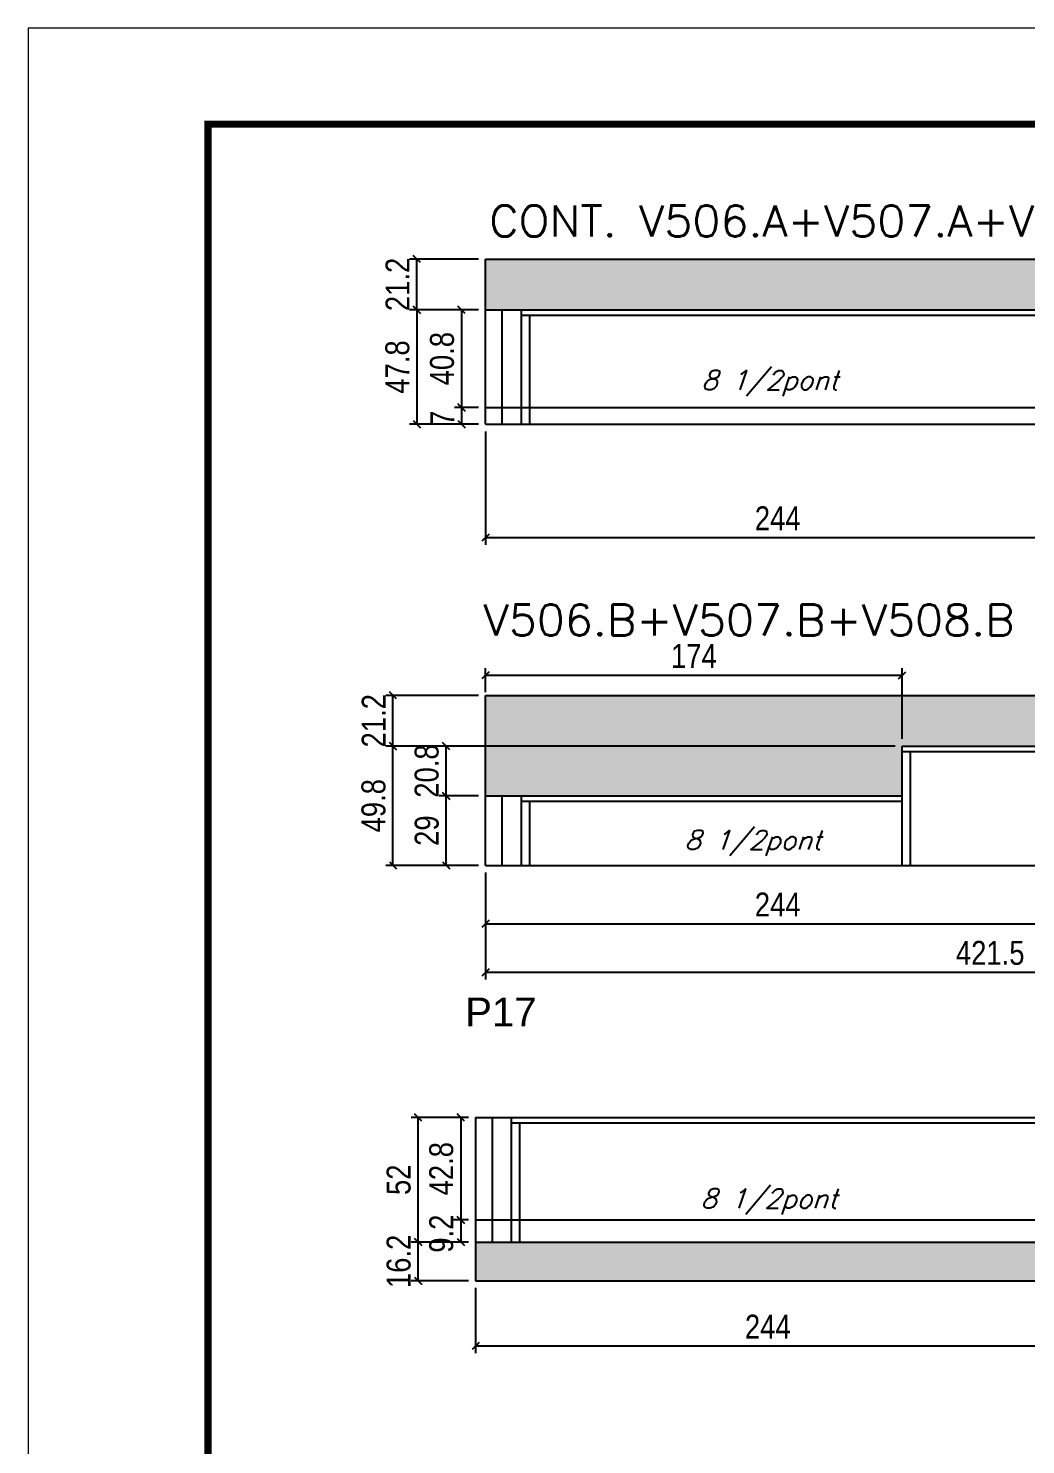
# Model space of a CAD drawing. Extents: x -21493 to -15213, y -12134 to 11887.
# Drawn here: x -18310 to -17893, y 7850 to 8442 of the extents above; entities that cross this region are included whole.
import ezdxf

# ---------------------------------------------------------------- set-up
doc = ezdxf.new("R2010")
doc.units = 0
doc.linetypes.add('DASHED', pattern=[0.75, 0.5, -0.25])
for name, color, linetype in [('5', 5, 'Continuous'), ('COTA', 241, 'Continuous'), ('Painéis', 200, 'Continuous'), ('SARR_2.2x7', 40, 'Continuous'), ('SARR_3.5x7', 81, 'Continuous'), ('texto', 7, 'Continuous')]:
    doc.layers.add(name, color=color, linetype=linetype)
for name, color, linetype, lineweight in [('Folhas', 255, 'Continuous', 9), ('SARRAFO DE PRESSAO', 251, 'DASHED', 9), ('Texto Seção', 7, 'Continuous', 15)]:
    doc.layers.add(name, color=color, linetype=linetype, lineweight=lineweight)
doc.styles.add('COTA TECNICA', font='techl___.ttf', dxfattribs={"height": 10})
doc.styles.add('REGUA-120', font='ROMANS.shx', dxfattribs={"height": 15})
doc.styles.add('Romans', font='romans.shx')
doc.styles.get("Standard").update_dxf_attribs({"font": 'arial.ttf'})
doc.dimstyles.new('PAINEL', dxfattribs={"dimtxt": 10, "dimasz": 3, "dimexe": 3, "dimexo": 3, "dimgap": 3, "dimtad": 1, "dimdec": 1, "dimzin": 12, "dimdsep": 46, "dimtxsty": 'COTA TECNICA', "dimblk1": 'OBLIQUE', "dimblk2": 'OBLIQUE', "dimsah": 1, "dimcen": 0.9, "dimclrd": 4, "dimclre": 4, "dimclrt": 240, "dimadec": 1, "dimazin": 3, "dimtfac": 1, "dimtdec": 1, "dimtmove": 0, "dimatfit": 3, "dimfxl": 1, "dimtolj": 1, "dimtzin": 12, "dimarcsym": 0})
pattern_1 = [(50, (-157018.6976, -20104.0678), (5.46554007, -0.47817257), [0.5715, -6.2865]), (355, (-157018.6976, -20104.068), (-1.05730264, 5.73170536), [0.4572, -5.02921753]), (100.4514447, (-157018.242, -20104.1076), (4.40823741, 5.25353256), [0.48570026, -5.34270734]), (46.1842, (-157018.6976, -20102.544), (8.13237123, -1.26126984), [0.85725, -9.42975]), (96.6355576, (-157018.02, -20102.649), (7.122124, 7.42278374), [0.7285507, -8.01406824]), (351.184151, (-157018.698, -20102.544), (7.122124, 7.42278374), [0.685799, -7.54379196]), (21, (-157017.9356, -20102.9248), (4.54843174, -3.06795595), [0.5715, -6.2865]), (326, (-157017.9356, -20102.925), (1.85406085, 5.52563898), [0.4572, -5.0292]), (71.451445, (-157017.5566, -20103.1804), (6.40249258, 2.45768307), [0.48570026, -5.34269813]), (37.5, (-157018.6976, -20104.0678), (0.092658098, 2.536651166), [0, -4.96824, 0, -5.1054, 0, -5.04825]), (7.5, (-157018.6976, -20104.0678), (2.004589875, 3.005417245), [0, -2.91084, 0, -4.85394, 0, -1.92405]), (327.5, (-157020.3969, -20104.0678), (4.067717855, -0.17186232), [0, -1.905, 0, -5.9436, 0, -7.8867]), (317.5, (-157021.159, -20104.0678), (4.44387544, 0.76279473), [0, -2.4765, 0, -3.94716, 0, -5.6007])]

# ---------------------------------------------------------------- blocks, each defined once
blk = doc.blocks.new('_Oblique')
at = {"color": 0, "linetype": 'ByBlock', "lineweight": -2}
blk.add_line((-0.5, -0.5), (0.5, 0.5), dxfattribs=at)
blk = doc.blocks.new('*D1545')
at = {"layer": 'COTA', "color": 4, "lineweight": -2, "ltscale": 25, "transparency": 16777216}
for p, q in [((-18119, 8273.15), (-18119, 8225.81)), ((-17875, 8273.15), (-17875, 8225.81)), ((-18119, 8228.81), (-17875, 8228.81))]:
    blk.add_line(p, q, dxfattribs=at)
at = {"layer": 'Defpoints', "color": 0, "ltscale": 25, "transparency": 16777216}
for p in [(-18119, 8276.15), (-17875, 8276.15), (-17875, 8228.81)]:
    blk.add_point(p, dxfattribs=at)
at = {"layer": 'COTA', "color": 4, "lineweight": -2, "ltscale": 25, "transparency": 16777216, "xscale": 3, "yscale": 3, "zscale": 3, "rotation": 180}
blk.add_blockref('_Oblique', (-18119, 8228.81), dxfattribs=at)
at = {"layer": 'COTA', "color": 4, "lineweight": -2, "ltscale": 25, "transparency": 16777216, "xscale": 3, "yscale": 3, "zscale": 3}
blk.add_blockref('_Oblique', (-17875, 8228.81), dxfattribs=at)
at = {"layer": 'COTA', "color": 240, "ltscale": 25, "transparency": 16777216, "insert": (-17997, 8236.88), "char_height": 10, "attachment_point": 5, "style": 'COTA TECNICA'}
blk.add_mtext('\\A1;244', dxfattribs=at)
blk = doc.blocks.new('*D1597')
at = {"layer": 'COTA', "color": 4, "lineweight": -2, "ltscale": 25, "transparency": 16777216}
for p, q in [((-18122, 8323.95), (-18150.69, 8323.95)), ((-18147.69, 8323.95), (-18147.69, 8276.15)), ((-18122, 8276.15), (-18150.69, 8276.15))]:
    blk.add_line(p, q, dxfattribs=at)
at = {"layer": 'Defpoints', "color": 0, "ltscale": 25, "transparency": 16777216}
for p in [(-18119, 8323.95), (-18147.69, 8276.15), (-18119, 8276.15)]:
    blk.add_point(p, dxfattribs=at)
at = {"layer": 'COTA', "color": 4, "lineweight": -2, "ltscale": 25, "transparency": 16777216, "xscale": 3, "yscale": 3, "zscale": 3}
for p, rotation in [((-18147.69, 8323.95), 90), ((-18147.69, 8276.15), 270)]:
    blk.add_blockref('_Oblique', p, dxfattribs=dict(at, rotation=rotation))
at = {"layer": 'COTA', "color": 240, "ltscale": 25, "transparency": 16777216, "insert": (-18155.78, 8300.05), "char_height": 10, "attachment_point": 5, "rotation": 90, "style": 'COTA TECNICA'}
blk.add_mtext('\\A1;47.8', dxfattribs=at)
blk = doc.blocks.new('*D1598')
at = {"layer": 'COTA', "color": 4, "lineweight": -2, "ltscale": 25, "transparency": 16777216}
for p, q in [((-18122, 8345.15), (-18150.69, 8345.15)), ((-18147.69, 8323.95), (-18147.69, 8345.15)), ((-18122, 8323.95), (-18150.69, 8323.95))]:
    blk.add_line(p, q, dxfattribs=at)
at = {"layer": 'Defpoints', "color": 0, "ltscale": 25, "transparency": 16777216}
for p in [(-18147.69, 8345.15), (-18119, 8345.15), (-18119, 8323.95)]:
    blk.add_point(p, dxfattribs=at)
at = {"layer": 'COTA', "color": 4, "lineweight": -2, "ltscale": 25, "transparency": 16777216, "xscale": 3, "yscale": 3, "zscale": 3}
for p, rotation in [((-18147.69, 8345.15), 90), ((-18147.69, 8323.95), 270)]:
    blk.add_blockref('_Oblique', p, dxfattribs=dict(at, rotation=rotation))
at = {"layer": 'COTA', "color": 240, "ltscale": 25, "transparency": 16777216, "insert": (-18155.75, 8334.55), "char_height": 10, "attachment_point": 5, "rotation": 90, "style": 'COTA TECNICA'}
blk.add_mtext('\\A1;21.2', dxfattribs=at)
blk = doc.blocks.new('*D1599')
at = {"layer": 'COTA', "color": 4, "lineweight": -2, "ltscale": 25, "transparency": 16777216}
for p, q in [((-18122, 8323.95), (-18132, 8323.95)), ((-18129, 8323.95), (-18129, 8283.15)), ((-18122, 8283.15), (-18132, 8283.15))]:
    blk.add_line(p, q, dxfattribs=at)
at = {"layer": 'Defpoints', "color": 0, "ltscale": 25, "transparency": 16777216}
for p in [(-18119, 8323.95), (-18129, 8283.15), (-18119, 8283.15)]:
    blk.add_point(p, dxfattribs=at)
at = {"layer": 'COTA', "color": 4, "lineweight": -2, "ltscale": 25, "transparency": 16777216, "xscale": 3, "yscale": 3, "zscale": 3}
for p, rotation in [((-18129, 8323.95), 90), ((-18129, 8283.15), 270)]:
    blk.add_blockref('_Oblique', p, dxfattribs=dict(at, rotation=rotation))
at = {"layer": 'COTA', "color": 240, "ltscale": 25, "transparency": 16777216, "insert": (-18137.12, 8303.55), "char_height": 10, "attachment_point": 5, "rotation": 90, "style": 'COTA TECNICA'}
blk.add_mtext('\\A1;40.8', dxfattribs=at)
blk = doc.blocks.new('*D1600')
at = {"layer": 'COTA', "color": 4, "lineweight": -2, "ltscale": 25, "transparency": 16777216}
for p, q in [((-18122, 8283.15), (-18132, 8283.15)), ((-18129, 8283.15), (-18129, 8276.15)), ((-18122, 8276.15), (-18132, 8276.15))]:
    blk.add_line(p, q, dxfattribs=at)
at = {"layer": 'Defpoints', "color": 0, "ltscale": 25, "transparency": 16777216}
for p in [(-18119, 8283.15), (-18129, 8276.15), (-18119, 8276.15)]:
    blk.add_point(p, dxfattribs=at)
at = {"layer": 'COTA', "color": 4, "lineweight": -2, "ltscale": 25, "transparency": 16777216, "xscale": 3, "yscale": 3, "zscale": 3}
for p, rotation in [((-18129, 8283.15), 90), ((-18129, 8276.15), 270)]:
    blk.add_blockref('_Oblique', p, dxfattribs=dict(at, rotation=rotation))
at = {"layer": 'COTA', "color": 240, "ltscale": 25, "transparency": 16777216, "insert": (-18137.07, 8278.65), "char_height": 10, "attachment_point": 5, "rotation": 90, "style": 'COTA TECNICA'}
blk.add_mtext('\\A1;7', dxfattribs=at)
blk = doc.blocks.new('*D1572')
at = {"layer": 'COTA', "color": 4, "lineweight": -2, "ltscale": 25, "transparency": 16777216}
for p, q in [((-18119, 8088.92), (-18119, 8064.5)), ((-17875, 8088.92), (-17875, 8064.5)), ((-18119, 8067.5), (-17875, 8067.5))]:
    blk.add_line(p, q, dxfattribs=at)
at = {"layer": 'Defpoints', "color": 0, "ltscale": 25, "transparency": 16777216}
for p in [(-18119, 8091.92), (-17875, 8091.92), (-17875, 8067.5)]:
    blk.add_point(p, dxfattribs=at)
at = {"layer": 'COTA', "color": 4, "lineweight": -2, "ltscale": 25, "transparency": 16777216, "xscale": 3, "yscale": 3, "zscale": 3, "rotation": 180}
blk.add_blockref('_Oblique', (-18119, 8067.5), dxfattribs=at)
at = {"layer": 'COTA', "color": 4, "lineweight": -2, "ltscale": 25, "transparency": 16777216, "xscale": 3, "yscale": 3, "zscale": 3}
blk.add_blockref('_Oblique', (-17875, 8067.5), dxfattribs=at)
at = {"layer": 'COTA', "color": 240, "ltscale": 25, "transparency": 16777216, "insert": (-17997, 8075.57), "char_height": 10, "attachment_point": 5, "style": 'COTA TECNICA'}
blk.add_mtext('\\A1;244', dxfattribs=at)
blk = doc.blocks.new('*D1574')
at = {"layer": 'COTA', "color": 4, "lineweight": -2, "ltscale": 25, "transparency": 16777216}
for p, q in [((-18119, 8088.92), (-18119, 8044.2)), ((-17697.52, 8088.92), (-17697.52, 8044.2)), ((-17697.52, 8047.2), (-18119, 8047.2))]:
    blk.add_line(p, q, dxfattribs=at)
at = {"layer": 'Defpoints', "color": 0, "ltscale": 25, "transparency": 16777216}
for p in [(-18119, 8091.92), (-17697.52, 8091.92), (-18119, 8047.2)]:
    blk.add_point(p, dxfattribs=at)
at = {"layer": 'COTA', "color": 4, "lineweight": -2, "ltscale": 25, "transparency": 16777216, "xscale": 3, "yscale": 3, "zscale": 3, "rotation": 180}
blk.add_blockref('_Oblique', (-18119, 8047.2), dxfattribs=at)
at = {"layer": 'COTA', "color": 4, "lineweight": -2, "ltscale": 25, "transparency": 16777216, "xscale": 3, "yscale": 3, "zscale": 3}
blk.add_blockref('_Oblique', (-17697.52, 8047.2), dxfattribs=at)
at = {"layer": 'COTA', "color": 240, "ltscale": 25, "transparency": 16777216, "insert": (-17908.26, 8055.31), "char_height": 10, "attachment_point": 5, "style": 'COTA TECNICA'}
blk.add_mtext('\\A1;421.5', dxfattribs=at)
blk = doc.blocks.new('*D1575')
at = {"layer": 'COTA', "color": 4, "lineweight": -2, "ltscale": 25, "transparency": 16777216}
for p, q in [((-18122, 8120.92), (-18138.41, 8120.92)), ((-18135.41, 8091.92), (-18135.41, 8120.92)), ((-18122, 8091.92), (-18138.41, 8091.92))]:
    blk.add_line(p, q, dxfattribs=at)
at = {"layer": 'Defpoints', "color": 0, "ltscale": 25, "transparency": 16777216}
for p in [(-18135.41, 8120.92), (-18119, 8120.92), (-18119, 8091.92)]:
    blk.add_point(p, dxfattribs=at)
at = {"layer": 'COTA', "color": 4, "lineweight": -2, "ltscale": 25, "transparency": 16777216, "xscale": 3, "yscale": 3, "zscale": 3}
for p, rotation in [((-18135.41, 8120.92), 90), ((-18135.41, 8091.92), 270)]:
    blk.add_blockref('_Oblique', p, dxfattribs=dict(at, rotation=rotation))
at = {"layer": 'COTA', "color": 240, "ltscale": 25, "transparency": 16777216, "insert": (-18143.5, 8106.42), "char_height": 10, "attachment_point": 5, "rotation": 90, "style": 'COTA TECNICA'}
blk.add_mtext('\\A1;29', dxfattribs=at)
blk = doc.blocks.new('*D1272')
at = {"layer": 'COTA', "color": 4, "lineweight": -2, "ltscale": 25, "transparency": 16777216}
for p, q in [((-17948, 8141.72), (-18138.41, 8141.72)), ((-18135.41, 8120.92), (-18135.41, 8141.72)), ((-18122, 8120.92), (-18138.41, 8120.92))]:
    blk.add_line(p, q, dxfattribs=at)
at = {"layer": 'Defpoints', "color": 0, "ltscale": 25, "transparency": 16777216}
for p in [(-18135.41, 8141.72), (-17945, 8141.72), (-18119, 8120.92)]:
    blk.add_point(p, dxfattribs=at)
at = {"layer": 'COTA', "color": 4, "lineweight": -2, "ltscale": 25, "transparency": 16777216, "xscale": 3, "yscale": 3, "zscale": 3}
for p, rotation in [((-18135.41, 8141.72), 90), ((-18135.41, 8120.92), 270)]:
    blk.add_blockref('_Oblique', p, dxfattribs=dict(at, rotation=rotation))
at = {"layer": 'COTA', "color": 240, "ltscale": 25, "transparency": 16777216, "insert": (-18143.54, 8131.32), "char_height": 10, "attachment_point": 5, "rotation": 90, "style": 'COTA TECNICA'}
blk.add_mtext('\\A1;20.8', dxfattribs=at)
blk = doc.blocks.new('*D1576')
at = {"layer": 'COTA', "color": 4, "lineweight": -2, "ltscale": 25, "transparency": 16777216}
for p, q in [((-18119, 8164.24), (-18119, 8174.31)), ((-18119, 8171.31), (-17945, 8171.31)), ((-17945, 8144.72), (-17945, 8174.31))]:
    blk.add_line(p, q, dxfattribs=at)
at = {"layer": 'Defpoints', "color": 0, "ltscale": 25, "transparency": 16777216}
for p in [(-17945, 8171.31), (-18119, 8161.24), (-17945, 8141.72)]:
    blk.add_point(p, dxfattribs=at)
at = {"layer": 'COTA', "color": 4, "lineweight": -2, "ltscale": 25, "transparency": 16777216, "xscale": 3, "yscale": 3, "zscale": 3, "rotation": 180}
blk.add_blockref('_Oblique', (-18119, 8171.31), dxfattribs=at)
at = {"layer": 'COTA', "color": 4, "lineweight": -2, "ltscale": 25, "transparency": 16777216, "xscale": 3, "yscale": 3, "zscale": 3}
blk.add_blockref('_Oblique', (-17945, 8171.31), dxfattribs=at)
at = {"layer": 'COTA', "color": 240, "ltscale": 25, "transparency": 16777216, "insert": (-18032, 8179.38), "char_height": 10, "attachment_point": 5, "style": 'COTA TECNICA'}
blk.add_mtext('\\A1;174', dxfattribs=at)
blk = doc.blocks.new('*D1577')
at = {"layer": 'COTA', "color": 4, "lineweight": -2, "ltscale": 25, "transparency": 16777216}
for p, q in [((-17948, 8141.72), (-18160.65, 8141.72)), ((-18157.65, 8091.92), (-18157.65, 8141.72)), ((-18122, 8091.92), (-18160.65, 8091.92))]:
    blk.add_line(p, q, dxfattribs=at)
at = {"layer": 'Defpoints', "color": 0, "ltscale": 25, "transparency": 16777216}
for p in [(-18157.65, 8141.72), (-17945, 8141.72), (-18119, 8091.92)]:
    blk.add_point(p, dxfattribs=at)
at = {"layer": 'COTA', "color": 4, "lineweight": -2, "ltscale": 25, "transparency": 16777216, "xscale": 3, "yscale": 3, "zscale": 3}
for p, rotation in [((-18157.65, 8141.72), 90), ((-18157.65, 8091.92), 270)]:
    blk.add_blockref('_Oblique', p, dxfattribs=dict(at, rotation=rotation))
at = {"layer": 'COTA', "color": 240, "ltscale": 25, "transparency": 16777216, "insert": (-18165.75, 8116.82), "char_height": 10, "attachment_point": 5, "rotation": 90, "style": 'COTA TECNICA'}
blk.add_mtext('\\A1;49.8', dxfattribs=at)
blk = doc.blocks.new('*D1578')
at = {"layer": 'COTA', "color": 4, "lineweight": -2, "ltscale": 25, "transparency": 16777216}
for p, q in [((-18122, 8162.92), (-18160.65, 8162.92)), ((-18157.65, 8141.72), (-18157.65, 8162.92)), ((-17948, 8141.72), (-18160.65, 8141.72))]:
    blk.add_line(p, q, dxfattribs=at)
at = {"layer": 'Defpoints', "color": 0, "ltscale": 25, "transparency": 16777216}
for p in [(-18157.65, 8162.92), (-18119, 8162.92), (-17945, 8141.72)]:
    blk.add_point(p, dxfattribs=at)
at = {"layer": 'COTA', "color": 4, "lineweight": -2, "ltscale": 25, "transparency": 16777216, "xscale": 3, "yscale": 3, "zscale": 3}
for p, rotation in [((-18157.65, 8162.92), 90), ((-18157.65, 8141.72), 270)]:
    blk.add_blockref('_Oblique', p, dxfattribs=dict(at, rotation=rotation))
at = {"layer": 'COTA', "color": 240, "ltscale": 25, "transparency": 16777216, "insert": (-18165.7, 8152.32), "char_height": 10, "attachment_point": 5, "rotation": 90, "style": 'COTA TECNICA'}
blk.add_mtext('\\A1;21.2', dxfattribs=at)
blk = doc.blocks.new('*D1580')
at = {"layer": 'COTA', "color": 4, "lineweight": -2, "ltscale": 25, "transparency": 16777216}
for p, q in [((-17879.13, 7931.62), (-17879.13, 7888.2)), ((-18123.13, 7915.42), (-18123.13, 7888.2)), ((-18123.13, 7891.2), (-17879.13, 7891.2))]:
    blk.add_line(p, q, dxfattribs=at)
at = {"layer": 'Defpoints', "color": 0, "ltscale": 25, "transparency": 16777216}
for p in [(-17879.13, 7934.62), (-18123.13, 7918.42), (-17879.13, 7891.2)]:
    blk.add_point(p, dxfattribs=at)
at = {"layer": 'COTA', "color": 4, "lineweight": -2, "ltscale": 25, "transparency": 16777216, "xscale": 3, "yscale": 3, "zscale": 3, "rotation": 180}
blk.add_blockref('_Oblique', (-18123.13, 7891.2), dxfattribs=at)
at = {"layer": 'COTA', "color": 4, "lineweight": -2, "ltscale": 25, "transparency": 16777216, "xscale": 3, "yscale": 3, "zscale": 3}
blk.add_blockref('_Oblique', (-17879.13, 7891.2), dxfattribs=at)
at = {"layer": 'COTA', "color": 240, "ltscale": 25, "transparency": 16777216, "insert": (-18001.13, 7899.27), "char_height": 10, "attachment_point": 5, "style": 'COTA TECNICA'}
blk.add_mtext('\\A1;244', dxfattribs=at)
blk = doc.blocks.new('*D1583')
at = {"layer": 'COTA', "color": 4, "lineweight": -2, "ltscale": 25, "transparency": 16777216}
for p, q in [((-18126.13, 7986.62), (-18150.12, 7986.62)), ((-18147.12, 7934.62), (-18147.12, 7986.62)), ((-18126.13, 7934.62), (-18150.12, 7934.62))]:
    blk.add_line(p, q, dxfattribs=at)
at = {"layer": 'Defpoints', "color": 0, "ltscale": 25, "transparency": 16777216}
for p in [(-18147.12, 7986.62), (-18123.13, 7986.62), (-18123.13, 7934.62)]:
    blk.add_point(p, dxfattribs=at)
at = {"layer": 'COTA', "color": 4, "lineweight": -2, "ltscale": 25, "transparency": 16777216, "xscale": 3, "yscale": 3, "zscale": 3}
for p, rotation in [((-18147.12, 7986.62), 90), ((-18147.12, 7934.62), 270)]:
    blk.add_blockref('_Oblique', p, dxfattribs=dict(at, rotation=rotation))
at = {"layer": 'COTA', "color": 240, "ltscale": 25, "transparency": 16777216, "insert": (-18155.23, 7960.62), "char_height": 10, "attachment_point": 5, "rotation": 90, "style": 'COTA TECNICA'}
blk.add_mtext('\\A1;52', dxfattribs=at)
blk = doc.blocks.new('*D1584')
at = {"layer": 'COTA', "color": 4, "lineweight": -2, "ltscale": 25, "transparency": 16777216}
for p, q in [((-18126.13, 7986.62), (-18132.35, 7986.62)), ((-18129.35, 7986.62), (-18129.35, 7943.82)), ((-18126.13, 7943.82), (-18132.35, 7943.82))]:
    blk.add_line(p, q, dxfattribs=at)
at = {"layer": 'Defpoints', "color": 0, "ltscale": 25, "transparency": 16777216}
for p in [(-18123.13, 7986.62), (-18129.35, 7943.82), (-18123.13, 7943.82)]:
    blk.add_point(p, dxfattribs=at)
at = {"layer": 'COTA', "color": 4, "lineweight": -2, "ltscale": 25, "transparency": 16777216, "xscale": 3, "yscale": 3, "zscale": 3}
for p, rotation in [((-18129.35, 7986.62), 90), ((-18129.35, 7943.82), 270)]:
    blk.add_blockref('_Oblique', p, dxfattribs=dict(at, rotation=rotation))
at = {"layer": 'COTA', "color": 240, "ltscale": 25, "transparency": 16777216, "insert": (-18137.45, 7965.22), "char_height": 10, "attachment_point": 5, "rotation": 90, "style": 'COTA TECNICA'}
blk.add_mtext('\\A1;42.8', dxfattribs=at)
blk = doc.blocks.new('*D1585')
at = {"layer": 'COTA', "color": 4, "lineweight": -2, "ltscale": 25, "transparency": 16777216}
for p, q in [((-18126.13, 7943.82), (-18132.35, 7943.82)), ((-18129.35, 7943.82), (-18129.35, 7934.62)), ((-18126.13, 7934.62), (-18132.35, 7934.62))]:
    blk.add_line(p, q, dxfattribs=at)
at = {"layer": 'Defpoints', "color": 0, "ltscale": 25, "transparency": 16777216}
for p in [(-18123.13, 7943.82), (-18129.35, 7934.62), (-18123.13, 7934.62)]:
    blk.add_point(p, dxfattribs=at)
at = {"layer": 'COTA', "color": 4, "lineweight": -2, "ltscale": 25, "transparency": 16777216, "xscale": 3, "yscale": 3, "zscale": 3}
for p, rotation in [((-18129.35, 7943.82), 90), ((-18129.35, 7934.62), 270)]:
    blk.add_blockref('_Oblique', p, dxfattribs=dict(at, rotation=rotation))
at = {"layer": 'COTA', "color": 240, "ltscale": 25, "transparency": 16777216, "insert": (-18137.44, 7938.12), "char_height": 10, "attachment_point": 5, "rotation": 90, "style": 'COTA TECNICA'}
blk.add_mtext('\\A1;9.2', dxfattribs=at)
blk = doc.blocks.new('*D1586')
at = {"layer": 'COTA', "color": 4, "lineweight": -2, "ltscale": 25, "transparency": 16777216}
for p, q in [((-18126.13, 7934.62), (-18150.12, 7934.62)), ((-18147.12, 7918.42), (-18147.12, 7934.62)), ((-18126.13, 7918.42), (-18150.12, 7918.42))]:
    blk.add_line(p, q, dxfattribs=at)
at = {"layer": 'Defpoints', "color": 0, "ltscale": 25, "transparency": 16777216}
for p in [(-18147.12, 7934.62), (-18123.13, 7934.62), (-18123.13, 7918.42)]:
    blk.add_point(p, dxfattribs=at)
at = {"layer": 'COTA', "color": 4, "lineweight": -2, "ltscale": 25, "transparency": 16777216, "xscale": 3, "yscale": 3, "zscale": 3}
for p, rotation in [((-18147.12, 7934.62), 90), ((-18147.12, 7918.42), 270)]:
    blk.add_blockref('_Oblique', p, dxfattribs=dict(at, rotation=rotation))
at = {"layer": 'COTA', "color": 240, "ltscale": 25, "transparency": 16777216, "insert": (-18155.23, 7926.52), "char_height": 10, "attachment_point": 5, "rotation": 90, "style": 'COTA TECNICA'}
blk.add_mtext('\\A1;16.2', dxfattribs=at)
blk = doc.blocks.new('9999999999')
at = {"layer": 'Folhas'}
blk.add_lwpolyline([(98138.98, 34190.21), (99623.98, 34190.21), (99623.98, 35240.21), (98138.98, 35240.21)], close=True, dxfattribs=at)
at = {"layer": 'Folhas', "color": 30, "const_width": 3}
blk.add_lwpolyline([(98213.98, 34230.21), (99583.98, 34230.21), (99583.98, 35200.21), (98213.98, 35200.21)], close=True, dxfattribs=at)

msp = doc.modelspace()

# ---------------------------------------------------------------- hatches: boundary and pattern name
at = {"layer": 'COTA', "linetype": 'ByBlock'}
h = msp.add_hatch(dxfattribs=at)
h.set_pattern_fill('AR-CONC', color=256, scale=0.03)
h.set_pattern_definition(pattern_1)
h.paths.add_polyline_path([(-17543.02, 8323.95), (-17543.02, 8303.15), (-17409.02, 8303.15), (-17409.02, 8345.15), (-18119, 8345.15), (-18119, 8323.95)])
h = msp.add_hatch(dxfattribs=at)
h.set_pattern_fill('AR-CONC', color=256, scale=0.03)
h.set_pattern_definition([(50, (-157018.6976, -20301.392), (5.46554007, -0.47817257), [0.5715, -6.2865]), (355, (-157018.6976, -20301.392), (-1.05730264, 5.73170536), [0.4572, -5.02921753]), (100.4514447, (-157018.242, -20301.4316), (4.40823741, 5.25353256), [0.48570026, -5.34270734]), (46.1842, (-157018.6976, -20299.868), (8.13237123, -1.26126984), [0.85725, -9.42975]), (96.6355576, (-157018.02, -20299.973), (7.122124, 7.42278374), [0.7285507, -8.01406824]), (351.184151, (-157018.698, -20299.868), (7.122124, 7.42278374), [0.685799, -7.54379196]), (21, (-157017.9356, -20300.249), (4.54843174, -3.06795595), [0.5715, -6.2865]), (326, (-157017.9356, -20300.249), (1.85406085, 5.52563898), [0.4572, -5.0292]), (71.451445, (-157017.5566, -20300.5045), (6.40249258, 2.45768307), [0.48570026, -5.34269813]), (37.5, (-157018.6976, -20301.3918), (0.092658098, 2.536651166), [0, -4.96824, 0, -5.1054, 0, -5.04825]), (7.5, (-157018.6976, -20301.3918), (2.004589875, 3.005417245), [0, -2.91084, 0, -4.85394, 0, -1.92405]), (327.5, (-157020.3969, -20301.3918), (4.067717855, -0.17186232), [0, -1.905, 0, -5.9436, 0, -7.8867]), (317.5, (-157021.159, -20301.3918), (4.44387544, 0.76279473), [0, -2.4765, 0, -3.94716, 0, -5.6007])])
h.paths.add_polyline_path([(-18119, 8162.92), (-18119, 8120.92), (-17945, 8120.92), (-17945, 8141.72), (-17697.52, 8141.72), (-17697.52, 8162.92)])
h = msp.add_hatch(dxfattribs=at)
h.set_pattern_fill('AR-CONC', color=256, scale=0.03)
h.set_pattern_definition(pattern_1)
h.paths.add_polyline_path([(-17700.87, 7986.62), (-17741.17, 7986.62), (-17741.17, 7934.62), (-18123.13, 7934.62), (-18123.13, 7918.42), (-17700.87, 7918.42), (-17318.37, 7918.42), (-17318.37, 7890.62), (-17288.37, 7890.62), (-17288.37, 7918.42), (-17216.87, 7918.42), (-17216.87, 7934.62), (-17700.87, 7934.62), (-17700.87, 7954.62)])

# ---------------------------------------------------------------- linework, layer by layer
for p, q in [((-18119, 8345.15), (-17409.02, 8345.15)), ((-18119, 8323.95), (-18119, 8345.15)), ((-18119, 8162.92), (-17697.52, 8162.92)), ((-18119, 8120.92), (-18119, 8162.92)), ((-18123.13, 7934.62), (-18123.13, 7918.42)), ((-18123.13, 7918.42), (-17700.87, 7918.42))]:
    msp.add_line(p, q, dxfattribs=at)
at = {"layer": 'Painéis'}
for p, q in [((-18119, 8323.95), (-17543.02, 8323.95)), ((-18119, 8283.15), (-17593, 8283.15)), ((-18119, 8276.15), (-17790.5, 8276.15)), ((-17945, 8141.72), (-17697.52, 8141.72)), ((-18119, 8091.92), (-17697.52, 8091.92)), ((-18123.13, 7986.62), (-17741.17, 7986.62)), ((-18123.13, 7943.82), (-17741.17, 7943.82)), ((-18123.13, 7934.62), (-17741.17, 7934.62))]:
    msp.add_line(p, q, dxfattribs=at)
at = {"layer": 'Painéis', "ltscale": 25}
for p, q in [((-18119, 8276.15), (-18119, 8323.95)), ((-17945, 8120.92), (-17945, 8141.72)), ((-18119, 8120.92), (-17945, 8120.92)), ((-18119, 8091.92), (-18119, 8120.92)), ((-18123.13, 7986.62), (-18123.13, 7934.62))]:
    msp.add_line(p, q, dxfattribs=at)
at = {"layer": 'SARR_2.2x7', "linetype": 'Continuous'}
for p, q in [((-18112, 8276.15), (-18112, 8323.95)), ((-18104, 8321.75), (-17875, 8321.75)), ((-17945, 8139.52), (-17875, 8139.52)), ((-18112, 8091.92), (-18112, 8120.92)), ((-18104, 8118.72), (-17945, 8118.72)), ((-18116.13, 7934.62), (-18116.13, 7986.62)), ((-18108.13, 7984.42), (-17879.13, 7984.42))]:
    msp.add_line(p, q, dxfattribs=at)
at = {"layer": 'SARR_3.5x7'}
for p, q in [((-18104, 8276.15), (-18104, 8323.95)), ((-18100.5, 8276.15), (-18100.5, 8321.75)), ((-17945, 8091.92), (-17945, 8139.52)), ((-17941.5, 8091.92), (-17941.5, 8139.52)), ((-18104, 8091.92), (-18104, 8120.92)), ((-18100.5, 8091.92), (-18100.5, 8118.72)), ((-18108.13, 7934.62), (-18108.13, 7986.62)), ((-18104.63, 7934.62), (-18104.63, 7984.42))]:
    msp.add_line(p, q, dxfattribs=at)

# ---------------------------------------------------------------- block references
at = {"layer": 'SARRAFO DE PRESSAO', "color": 6, "linetype": 'ByBlock'}
msp.add_blockref('9999999999', (-116448.89, -26798.7), dxfattribs=at)

# ---------------------------------------------------------------- texts
at = {"layer": '5', "linetype": 'Continuous'}
msp.add_text('P17', height=12, rotation=0.00004, dxfattribs=at).set_placement((-18127.49, 8024.7))
at = {"layer": 'texto', "color": 2, "char_height": 8, "attachment_point": 5, "style": 'Romans'}
for insert in [(-18000.33, 8293.25), (-18007.39, 8101.2), (-18000.69, 7951.45)]:
    msp.add_mtext('{\\Q19;\\C256;8 1/2pont}', dxfattribs=dict(at, insert=insert))
at = {"layer": 'Texto Seção', "style": 'REGUA-120', "width": 1.05}
for s, p in [('CONT. V506.A+V507.A+V508.A', (-18117.44, 8354.57)), ('V506.B+V507.B+V508.B', (-18119.81, 8187.93))]:
    msp.add_text(s, height=13, dxfattribs=at).set_placement(p)

# ---------------------------------------------------------------- dimensions: what is measured, and where the dimension line sits
at = {"layer": 'COTA', "ltscale": 25}
for base, p1, p2, picture, middle in [((-18147.69, 8345.15), (-18119, 8323.95), (-18119, 8345.15), '*D1598', (-18147.69, 8334.55)), ((-18135.41, 8141.72), (-18119, 8120.92), (-17945, 8141.72), '*D1272', (-18135.41, 8131.32)), ((-18147.12, 7934.62), (-18123.13, 7918.42), (-18123.13, 7934.62), '*D1586', (-18147.12, 7926.52))]:
    dim = msp.add_linear_dim(base=base, p1=p1, p2=p2, angle=90, dimstyle='PAINEL', dxfattribs=at)
    dim.commit()
    dim.dimension.update_dxf_attribs({"geometry": picture, "text_midpoint": middle, "dimtype": 160})
for base, p1, p2, picture, middle in [((-18147.69, 8276.15), (-18119, 8323.95), (-18119, 8276.15), '*D1597', (-18155.78, 8300.05)), ((-18129, 8283.15), (-18119, 8323.95), (-18119, 8283.15), '*D1599', (-18137.12, 8303.55)), ((-18157.65, 8141.72), (-18119, 8091.92), (-17945, 8141.72), '*D1577', (-18165.75, 8116.82)), ((-18135.41, 8120.92), (-18119, 8091.92), (-18119, 8120.92), '*D1575', (-18143.5, 8106.42)), ((-18147.12, 7986.62), (-18123.13, 7934.62), (-18123.13, 7986.62), '*D1583', (-18155.23, 7960.62)), ((-18129.35, 7943.82), (-18123.13, 7986.62), (-18123.13, 7943.82), '*D1584', (-18137.45, 7965.22))]:
    dim = msp.add_linear_dim(base=base, p1=p1, p2=p2, angle=90, dimstyle='PAINEL', dxfattribs=at)
    dim.commit()
    dim.dimension.update_dxf_attribs({"geometry": picture, "text_midpoint": middle})
for base, p1, p2, picture, middle in [((-18129, 8276.15), (-18119, 8283.15), (-18119, 8276.15), '*D1600', (-18129, 8278.65)), ((-18157.65, 8162.92), (-17945, 8141.72), (-18119, 8162.92), '*D1578', (-18157.65, 8152.32)), ((-18129.35, 7934.62), (-18123.13, 7943.82), (-18123.13, 7934.62), '*D1585', (-18129.35, 7938.12))]:
    dim = msp.add_linear_dim(base=base, p1=p1, p2=p2, angle=90, dimstyle='PAINEL', override={"dimtmove": 1}, dxfattribs=at)
    dim.commit()
    dim.dimension.update_dxf_attribs({"geometry": picture, "text_midpoint": middle, "dimtype": 160})
for base, p1, p2, picture, middle in [((-17875, 8228.81), (-18119, 8276.15), (-17875, 8276.15), '*D1545', (-17997, 8228.81)), ((-17875, 8067.5), (-18119, 8091.92), (-17875, 8091.92), '*D1572', (-17997, 8067.5))]:
    dim = msp.add_linear_dim(base=base, p1=p1, p2=p2, dimstyle='PAINEL', dxfattribs=at)
    dim.commit()
    dim.dimension.update_dxf_attribs({"geometry": picture, "text_midpoint": middle, "dimtype": 160})
for base, p1, p2, picture, middle in [((-17945, 8171.31), (-18119, 8161.24), (-17945, 8141.72), '*D1576', (-18032, 8179.38)), ((-18119, 8047.2), (-17697.52, 8091.92), (-18119, 8091.92), '*D1574', (-17908.26, 8055.31)), ((-17879.13, 7891.2), (-18123.13, 7918.42), (-17879.13, 7934.62), '*D1580', (-18001.13, 7899.27))]:
    dim = msp.add_linear_dim(base=base, p1=p1, p2=p2, dimstyle='PAINEL', dxfattribs=at)
    dim.commit()
    dim.dimension.update_dxf_attribs({"geometry": picture, "text_midpoint": middle})

doc.saveas('drawing.dxf')
